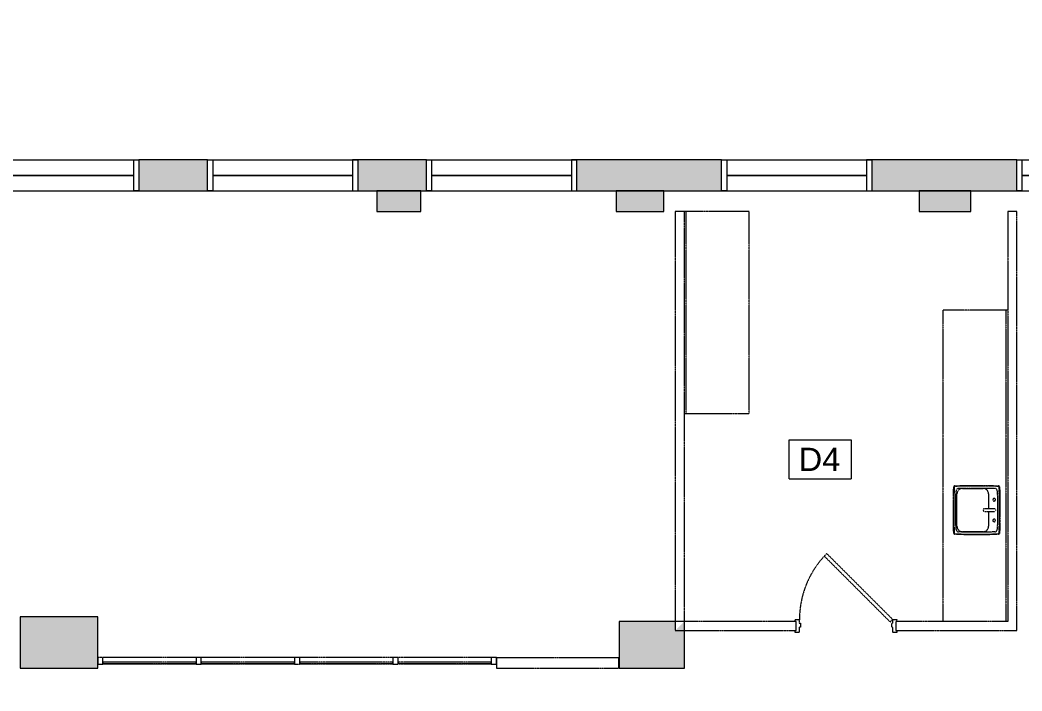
# Model space of a CAD drawing. Header units: inches. Extents: x 624 to 3032, y -334 to 1354.
# Drawn here: x 2080.3 to 2467.3, y 511.3 to 770.5 of the extents above; entities that cross this region are included whole.
import ezdxf

# ---------------------------------------------------------------- set-up
doc = ezdxf.new("R2010")
doc.units = ezdxf.units.IN
doc.header["$MEASUREMENT"] = 0
doc.linetypes.add('Demolished', pattern=[0.1875, 0.125, -0.0625])
for name, color, linetype, lineweight in [('1600 K ST 6th Floor-Clean-REVISED_dwg', 8, 'Continuous', 9), ('A-ANNO-KEYN', 231, 'Continuous', 9), ('A-COLS', 52, 'Continuous', 13), ('A-DOOR', 31, 'Continuous', 13), ('A-GLAZ-CURT', 52, 'Demolished', 9), ('A-GLAZ-CWMG', 51, 'Demolished', 9), ('A-Glaz-Exst', 7, 'Continuous', 9), ('A-WALL', 113, 'Continuous', 13), ('A-WALL-PATT', 111, 'Continuous', 13), ('I-WALL', 2, 'Continuous', 13), ('P-SANR-FIXT', 6, 'Demolished', 9), ('Q-CASE', 31, 'Demolished', 9)]:
    doc.layers.add(name, color=color, linetype=linetype, lineweight=lineweight)
doc.styles.add('Arial', font='arial.ttf', dxfattribs={"height": 9})

# ---------------------------------------------------------------- blocks, each defined once
blk = doc.blocks.new('Door - Single - Solid Door-7228970-Level XX  DEMOLITION')
at = {"layer": 'A-DOOR', "color": 10, "linetype": 'Demolished', "lineweight": 20}
for p, q in [((-15.63, 2.41), (-14.13, 2.41)), ((-15.63, 1.66), (-15.63, 2.41)), ((-14.13, 2.41), (-14.13, 0.41)), ((-14.13, 0.41), (-13.63, 0.41)), ((-13.63, 0.41), (-13.63, -1.09)), ((21.62, 0.41), (22.12, 0.41)), ((21.62, -1.09), (21.62, 0.41)), ((22.12, 2.41), (23.62, 2.41)), ((22.12, 0.41), (22.12, 2.41)), ((23.62, 2.41), (23.62, 1.66)), ((-15.63, -2.59), (-15.63, -1.84)), ((-14.13, -2.59), (-15.63, -2.59)), ((-14.13, -1.09), (-14.13, -2.59)), ((-13.63, -1.09), (-14.13, -1.09)), ((-13.03, -1.62), (-14.01, -2.59)), ((-14.01, -2.59), (11.45, -28.04)), ((12.42, -27.07), (-13.03, -1.62)), ((22.12, -1.09), (21.62, -1.09)), ((22.12, -2.59), (22.12, -1.09)), ((23.62, -2.59), (22.12, -2.59)), ((23.62, -1.84), (23.62, -2.59)), ((11.45, -28.04), (12.42, -27.07))]:
    blk.add_line(p, q, dxfattribs=at)
at = {"layer": 'A-DOOR', "color": 7, "linetype": 'Demolished', "lineweight": 9}
blk.add_arc((-14.01, -2.59), 36, 315, 0.5, dxfattribs=at)
blk = doc.blocks.new('existing columns - existing columns-7228682-Level XX  DEMOLITION')
at = {"layer": 'A-COLS', "lineweight": 9}
h = blk.add_hatch(color=7, dxfattribs=at)
h.paths.add_polyline_path([(359.5, 264.85), (384.5, 264.85), (384.5, 284.85), (359.5, 284.85), (359.5, 267.05)], flags=0)
h.paths.add_polyline_path([(605.9, 265.1), (614.75, 265.1), (614.75, 284.6), (585.25, 284.6), (585.25, 265.1), (601.9, 265.1)], flags=0)
h.paths.add_polyline_path([(1273.33, 265.1), (1296.58, 265.1), (1296.58, 284.6), (1273.33, 284.6)], flags=0)
h.paths.add_polyline_path([(162.62, 265.35), (162.62, 284.85), (125.37, 284.85), (125.37, 265.35)], flags=0)
h.paths.add_polyline_path([(835.9, 265.6), (841.58, 265.6), (841.58, 284.1), (816.33, 284.1), (816.33, 265.6), (831.9, 265.6)], flags=0)
h.paths.add_polyline_path([(1043.14, 265.6), (1070.77, 265.6), (1070.77, 284.1), (1043.14, 284.1)], flags=0)
h.paths.add_polyline_path([(1274.69, 517.56), (1297.94, 517.56), (1297.94, 540.06), (1274.69, 540.06)], flags=0)
h.paths.add_polyline_path([(1070.77, 518.87), (1070.77, 538.75), (1043.14, 538.75), (1043.14, 518.87)], flags=0)
h.paths.add_polyline_path([(841.58, 520.1), (841.58, 538.22), (838.08, 534.72), (838.08, 538.22), (816.33, 538.22), (816.33, 520.1), (838.08, 520.1)], flags=0)
h.paths.add_polyline_path([(604.17, 520.1), (615, 520.1), (615, 539.97), (585, 539.97), (585, 520.1)], flags=0)
h.paths.add_polyline_path([(365.37, 522.37), (396.25, 522.37), (396.25, 540.6), (365.37, 540.6), (365.37, 524.1)], flags=0)
h.paths.add_polyline_path([(369, 759.02), (395, 759.02), (395, 770.52), (369, 770.52)], flags=0)
at = {"layer": 'A-COLS', "color": 8, "lineweight": 20}
for p, q in [((615, 539.97), (585, 539.97)), ((585, 539.97), (585, 520.1)), ((615, 520.1), (615, 539.97)), ((841.58, 538.22), (816.33, 538.22)), ((816.33, 538.22), (816.33, 520.1)), ((841.58, 520.1), (841.58, 538.22)), ((585, 520.1), (615, 520.1)), ((816.33, 520.1), (841.58, 520.1))]:
    blk.add_line(p, q, dxfattribs=at)
blk = doc.blocks.new('perimeter columns - perimeter columns-7228800-Level XX  DEMOLITION')
at = {"layer": 'A-COLS', "lineweight": 9}
h = blk.add_hatch(color=7, dxfattribs=at)
h.paths.add_polyline_path([(12, 84), (59, 84), (59, 94), (12, 94)], flags=0)
h.paths.add_polyline_path([(173, 84), (173, 94), (115, 94), (115, 84)], flags=0)
h.paths.add_polyline_path([(229, 84), (287, 84), (287, 94), (229, 94)], flags=0)
h.paths.add_polyline_path([(457, 84), (515, 84), (515, 94), (457, 94)], flags=0)
h.paths.add_polyline_path([(343, 84), (401, 84), (401, 94), (343, 94)], flags=0)
h.paths.add_polyline_path([(819.95, 84), (838.95, 84), (838.95, 94), (819.95, 94)], flags=0)
h.paths.add_polyline_path([(685, 84), (743.95, 84), (743.95, 94), (685, 94)], flags=0)
h.paths.add_polyline_path([(605.9, 84), (629, 84), (629, 94), (571, 94), (571, 84), (601.9, 84)], flags=0)
h.paths.add_polyline_path([(1079.95, 84), (1079.95, 94), (1056.95, 94), (1056.95, 84)], flags=0)
h.paths.add_polyline_path([(1159.95, 84), (1184.95, 84), (1184.95, 94), (1159.95, 94)], flags=0)
h.paths.add_polyline_path([(931.95, 84), (953.95, 84), (953.95, 94), (931.95, 94)], flags=0)
h.paths.add_polyline_path([(1390.51, 84), (1421.51, 84), (1426.24, 85.3), (1422.09, 94), (1390.51, 94)], flags=0)
h.paths.add_polyline_path([(1287.95, 84), (1305.95, 84), (1305.95, 94), (1287.95, 94)], flags=0)
h.paths.add_polyline_path([(1523.01, 178.61), (1524.2, 182.34), (1524.2, 206.47), (1515.95, 206.47), (1515.95, 182.29), (1519.44, 180.47)], flags=0)
h.paths.add_polyline_path([(1524.2, 318.22), (1524.2, 348.22), (1515.95, 348.22), (1515.95, 318.22)], flags=0)
h.paths.add_polyline_path([(1524.2, 436.04), (1524.2, 456.04), (1515.95, 456.04), (1515.95, 436.04)], flags=0)
h.paths.add_polyline_path([(1524.2, 551.04), (1524.2, 569.54), (1515.95, 569.54), (1515.95, 551.04)], flags=0)
h.paths.add_polyline_path([(1515.95, 680.5), (1524.2, 680.5), (1524.2, 704.5), (1515.95, 704.5)], flags=0)
h.paths.add_polyline_path([(547.9, 696.5), (574.9, 696.5), (574.9, 704.5), (560.9, 704.5), (560.9, 769.75), (547.9, 769.75), (547.9, 710.5)], flags=0)
h.paths.add_polyline_path([(815.2, 696.5), (833.7, 696.5), (833.7, 704.5), (815.2, 704.5)], flags=0)
h.paths.add_polyline_path([(952.2, 696.5), (952.2, 704.5), (932.2, 704.5), (932.2, 696.5)], flags=0)
h.paths.add_polyline_path([(739.8, 696.5), (739.8, 704.5), (722.81, 704.5), (722.81, 696.5)], flags=0)
h.paths.add_polyline_path([(1301.45, 696.5), (1301.45, 704.5), (1270.45, 704.5), (1270.45, 696.5), (1297.94, 696.5)], flags=0)
h.paths.add_polyline_path([(1182.95, 696.5), (1182.95, 704.5), (1159.7, 704.5), (1159.7, 696.5)], flags=0)
h.paths.add_polyline_path([(1385.45, 696.5), (1410.45, 696.5), (1410.45, 704.5), (1385.45, 704.5)], flags=0)
h.paths.add_polyline_path([(1075.7, 696.5), (1075.7, 704.5), (1049.7, 704.5), (1049.7, 696.5)], flags=0)
at = {"layer": 'A-COLS', "color": 8, "lineweight": 20}
for p, q in [((739.8, 704.5), (722.81, 704.5)), ((722.81, 704.5), (722.81, 696.5)), ((739.8, 696.5), (739.8, 704.5)), ((833.7, 704.5), (815.2, 704.5)), ((815.2, 704.5), (815.2, 696.5)), ((833.7, 696.5), (833.7, 704.5)), ((952.2, 704.5), (932.2, 704.5)), ((932.2, 704.5), (932.2, 696.5)), ((952.2, 696.5), (952.2, 704.5)), ((722.81, 696.5), (739.8, 696.5)), ((815.2, 696.5), (833.7, 696.5)), ((932.2, 696.5), (952.2, 696.5))]:
    blk.add_line(p, q, dxfattribs=at)
blk = doc.blocks.new('C-Counter Top - ADJ HEIGHT-7228973-Level XX  DEMOLITION')
at = {"layer": 'Q-CASE', "color": 7}
for p, q in [((-47.26, 0), (-47.26, -0.75)), ((30.74, -0.75), (30.74, 0)), ((-47.26, -0.75), (-47.26, -25)), ((-47.26, -0.75), (30.74, -0.75)), ((30.74, -25), (30.74, -0.75)), ((-47.26, -25), (30.74, -25))]:
    blk.add_line(p, q, dxfattribs=at)
blk = doc.blocks.new('C-Counter Top - ADJ HEIGHT-7228974-Level XX  DEMOLITION')
at = {"layer": 'Q-CASE', "color": 7}
for p, q in [((-47.26, 0), (-47.26, -0.75)), ((-47.26, -0.75), (-47.26, -25)), ((-47.26, -0.75), (73.01, -0.75)), ((-47.26, -25), (73.01, -25))]:
    blk.add_line(p, q, dxfattribs=at)
blk = doc.blocks.new('P-Sink-Rectangular - PSR1918-3060176-Level XX  DEMOLITION')
at = {"layer": 'P-SANR-FIXT', "color": 7}
for p, q in [((-9.5, 4.97), (-9.34, 8.49)), ((-9.13, 8.48), (-9.28, 4.96)), ((-8.99, 8.84), (-5.52, 9)), ((-5.51, 8.78), (-8.98, 8.63)), ((-7.47, 7.92), (-5.51, 8)), ((-5.52, 9), (5.52, 9)), ((-5.52, 9), (-5.51, 8.78)), ((5.51, 8.78), (-5.51, 8.78)), ((-5.51, 8), (5.51, 8)), ((5.52, 9), (5.51, 8.78)), ((8.98, 8.63), (5.51, 8.78)), ((5.51, 8), (7.47, 7.92)), ((5.52, 9), (8.99, 8.84)), ((9.28, 4.96), (9.13, 8.48)), ((9.34, 8.49), (9.5, 4.97)), ((-9.5, 4.97), (-9.28, 4.96)), ((-9.5, -4.97), (-9.5, 4.97)), ((-9.28, 4.96), (-9.28, -4.96)), ((-8.5, 5.01), (-8.42, 6.97)), ((-8.5, -5.01), (-8.5, 5.01)), ((-6.25, 4.6), (-0.49, 4.6)), ((-6.25, 4.6), (-0.49, 4.6)), ((0.48, 4.6), (6.25, 4.6)), ((0.48, 4.6), (6.25, 4.6)), ((8.42, 6.97), (8.5, 5.01)), ((8.5, 5.01), (8.5, -5.01)), ((9.5, 4.97), (9.28, 4.96)), ((9.28, -4.96), (9.28, 4.96)), ((9.5, 4.97), (9.5, -4.97)), ((-8.35, -5.5), (-8.35, 2.5)), ((-8.35, -5.5), (-8.35, 2.5)), ((8.35, 2.5), (8.35, -5.5)), ((8.35, 2.5), (8.35, -5.5)), ((-9.5, -4.97), (-9.28, -4.96)), ((-9.34, -8.49), (-9.5, -4.97)), ((-9.28, -4.96), (-9.13, -8.48)), ((-8.42, -6.97), (-8.5, -5.01)), ((6.25, -7.6), (-6.25, -7.6)), ((6.25, -7.6), (-6.25, -7.6)), ((8.5, -5.01), (8.42, -6.97)), ((9.13, -8.48), (9.28, -4.96)), ((9.5, -4.97), (9.28, -4.96)), ((9.5, -4.97), (9.34, -8.49)), ((-5.52, -9), (-8.99, -8.84)), ((-8.98, -8.63), (-5.51, -8.78)), ((-5.51, -8), (-7.47, -7.92)), ((-5.52, -9), (-5.51, -8.78)), ((5.52, -9), (-5.52, -9)), ((5.51, -8), (-5.51, -8)), ((-5.51, -8.78), (5.51, -8.78)), ((7.47, -7.92), (5.51, -8)), ((5.51, -8.78), (8.98, -8.63)), ((5.52, -9), (5.51, -8.78)), ((8.99, -8.84), (5.52, -9))]:
    blk.add_line(p, q, dxfattribs=at)
at = {"layer": 'P-SANR-FIXT', "color": 7, "flags": 128}
for points in [[(-0.5, 6.97), (-0.5, 6.97), (-0.5, 6.96), (-0.5, 6.95), (-0.5, 6.94), (-0.5, 6.93), (-0.5, 6.91), (-0.5, 6.89), (-0.5, 6.87), (-0.5, 6.84), (-0.5, 6.81), (-0.5, 6.78), (-0.5, 6.74), (-0.5, 6.7), (-0.5, 6.66), (-0.5, 6.62), (-0.5, 6.57), (-0.5, 6.52), (-0.5, 6.47), (-0.5, 6.42), (-0.5, 6.36), (-0.5, 6.3), (-0.5, 6.24), (-0.5, 6.18), (-0.5, 6.11), (-0.5, 6.05), (-0.5, 5.98), (-0.5, 5.91), (-0.5, 5.84), (-0.5, 5.77), (-0.5, 5.69), (-0.5, 5.62), (-0.5, 5.54), (-0.5, 5.46), (-0.5, 5.39), (-0.5, 5.31), (-0.5, 5.23), (-0.5, 5.15), (-0.5, 5.07), (-0.5, 4.99), (-0.5, 4.91), (-0.5, 4.83), (-0.5, 4.75), (-0.5, 4.67), (-0.5, 4.59), (-0.5, 4.51), (-0.5, 4.44), (-0.5, 4.36), (-0.5, 4.28), (-0.5, 4.21), (-0.5, 4.13), (-0.5, 4.06), (-0.5, 3.99), (-0.5, 3.92), (-0.5, 3.86), (-0.5, 3.79), (-0.5, 3.73), (-0.5, 3.66), (-0.5, 3.61), (-0.5, 3.55), (-0.5, 3.49), (-0.5, 3.44), (-0.5, 3.39), (-0.5, 3.34), (-0.5, 3.3), (-0.5, 3.25), (-0.5, 3.21), (-0.5, 3.18), (-0.5, 3.14), (-0.5, 3.11), (-0.5, 3.08), (-0.5, 3.06), (-0.5, 3.04), (-0.5, 3.02), (-0.5, 3), (-0.5, 2.99), (-0.5, 2.98), (-0.5, 2.97), (-0.5, 2.97), (-0.5, 2.97)], [(0.5, 2.97), (0.5, 2.97), (0.5, 2.97), (0.5, 2.98), (0.5, 2.99), (0.5, 3.01), (0.5, 3.02), (0.5, 3.05), (0.5, 3.07), (0.5, 3.1), (0.5, 3.13), (0.5, 3.16), (0.5, 3.19), (0.5, 3.23), (0.5, 3.27), (0.5, 3.32), (0.5, 3.36), (0.5, 3.41), (0.5, 3.46), (0.5, 3.52), (0.5, 3.57), (0.5, 3.63), (0.5, 3.69), (0.5, 3.76), (0.5, 3.82), (0.5, 3.89), (0.5, 3.95), (0.5, 4.02), (0.5, 4.1), (0.5, 4.17), (0.5, 4.24), (0.5, 4.32), (0.5, 4.39), (0.5, 4.47), (0.5, 4.55), (0.5, 4.63), (0.5, 4.71), (0.5, 4.79), (0.5, 4.87), (0.5, 4.95), (0.5, 5.03), (0.5, 5.11), (0.5, 5.19), (0.5, 5.26), (0.5, 5.34), (0.5, 5.42), (0.5, 5.5), (0.5, 5.58), (0.5, 5.65), (0.5, 5.73), (0.5, 5.8), (0.5, 5.87), (0.5, 5.94), (0.5, 6.01), (0.5, 6.08), (0.5, 6.14), (0.5, 6.21), (0.5, 6.27), (0.5, 6.33), (0.5, 6.39), (0.5, 6.44), (0.5, 6.49), (0.5, 6.55), (0.5, 6.59), (0.5, 6.64), (0.5, 6.68), (0.5, 6.72), (0.5, 6.76), (0.5, 6.79), (0.5, 6.82), (0.5, 6.85), (0.5, 6.88), (0.5, 6.9), (0.5, 6.92), (0.5, 6.93), (0.5, 6.95), (0.5, 6.96), (0.5, 6.96), (0.5, 6.97), (0.5, 6.97)]]:
    blk.add_lwpolyline(points, dxfattribs=at)
at = {"layer": 'P-SANR-FIXT', "color": 7}
for centre, radius, start, end in [((-8.97, 8.47), 0.371, 92.5667, 177.4333), ((-8.97, 8.47), 0.156, 92.5667, 177.4333), ((-7.42, 6.92), 0.995, 92.5667, 177.4333), ((7.42, 6.92), 0.995, 2.5667, 87.4333), ((8.97, 8.47), 0.156, 2.5667, 87.4333), ((8.97, 8.47), 0.371, 2.5667, 87.4333), ((-6.25, 2.5), 2.1, 90, 180), ((-6.25, 2.5), 2.1, 90, 180), ((-6.25, 2.5), 2.1, 115.0288, 154.9712), ((-6.25, 2.5), 2.1, 90, 109.9712), ((-4, 6.75), 0.5, 360, 180), ((-4, 6.75), 0.5, 180, 360), ((-4, 6.75), 0.5, 180, 270), ((-4, 6.75), 0.5, 180, 270), ((-4, 6.75), 0.5, 135, 165), ((-4, 6.75), 0.5, 135, 165), ((-4, 6.75), 0.5, 195, 240), ((-4, 6.75), 0.5, 195, 240), ((-4, 6.75), 0.5, 60, 120), ((-4, 6.75), 0.5, 60, 120), ((-4, 6.75), 0.5, 75, 105), ((-4, 6.75), 0.5, 75, 105), ((-4, 6.75), 0.5, 255, 270), ((-4, 6.75), 0.5, 255, 270), ((-4, 6.75), 0.5, 0, 45), ((-4, 6.75), 0.5, 15, 45), ((-4, 6.75), 0.5, 0, 45), ((-4, 6.75), 0.5, 15, 45), ((-4, 6.75), 0.5, 315, 360), ((-4, 6.75), 0.5, 315, 360), ((-4, 6.75), 0.5, 315, 345), ((-4, 6.75), 0.5, 315, 345), ((0, 6.97), 0.5, 135, 150), ((0, 6.97), 0.5, 90, 105), ((0, 6.97), 0.5, 75, 90), ((0, 6.97), 0.5, 30, 45), ((4, 6.75), 0.5, 360, 180), ((4, 6.75), 0.5, 135, 180), ((4, 6.75), 0.5, 135, 180), ((4, 6.75), 0.5, 165, 180), ((4, 6.75), 0.5, 165, 180), ((4, 6.75), 0.5, 180, 360), ((4, 6.75), 0.5, 180, 225), ((4, 6.75), 0.5, 180, 195), ((4, 6.75), 0.5, 180, 225), ((4, 6.75), 0.5, 180, 195), ((4, 6.75), 0.5, 135, 150), ((4, 6.75), 0.5, 135, 150), ((4, 6.75), 0.5, 210, 225), ((4, 6.75), 0.5, 210, 225), ((4, 6.75), 0.5, 0, 120), ((4, 6.75), 0.5, 0, 120), ((4, 6.75), 0.5, 240, 300), ((4, 6.75), 0.5, 240, 300), ((4, 6.75), 0.5, 75, 105), ((4, 6.75), 0.5, 75, 105), ((4, 6.75), 0.5, 255, 270), ((4, 6.75), 0.5, 255, 270), ((4, 6.75), 0.5, 30, 60), ((4, 6.75), 0.5, 30, 60), ((4, 6.75), 0.5, 315, 345), ((4, 6.75), 0.5, 315, 345), ((4, 6.75), 0.5, 315, 330), ((4, 6.75), 0.5, 315, 330), ((6.25, 2.5), 2.1, 70.0288, 90), ((6.25, 2.5), 2.1, 0, 90), ((6.25, 2.5), 2.1, 0, 90), ((6.25, 2.5), 2.1, 25.0288, 64.9712), ((-6.25, 2.5), 2.1, 160.0288, 180), ((0, 2.97), 0.5, 210, 225), ((0, 2.97), 0.5, 255, 270), ((0, 2.97), 0.5, 270, 285), ((0, 2.97), 0.5, 315, 330), ((6.25, 2.5), 2.1, 0, 19.9712), ((-7.42, -6.92), 0.995, 182.5667, 267.4333), ((-6.25, -5.5), 2.1, 180, 199.9712), ((-6.25, -5.5), 2.1, 180, 270), ((-6.25, -5.5), 2.1, 180, 270), ((-6.25, -5.5), 2.1, 205.0288, 244.9712), ((-6.25, -5.5), 2.1, 250.0288, 270), ((6.25, -5.5), 2.1, 270, 360), ((6.25, -5.5), 2.1, 270, 360), ((6.25, -5.5), 2.1, 270, 289.9712), ((6.25, -5.5), 2.1, 295.0288, 334.9712), ((7.42, -6.92), 0.995, 272.5667, 357.4333), ((6.25, -5.5), 2.1, 340.0288, 360), ((-8.97, -8.47), 0.371, 182.5667, 267.4333), ((-8.97, -8.47), 0.156, 182.5667, 267.4333), ((8.97, -8.47), 0.156, 272.5667, 357.4333), ((8.97, -8.47), 0.371, 272.5667, 357.4333)]:
    blk.add_arc(centre, radius, start, end, dxfattribs=at)
blk = doc.blocks.new('System Panel - Glazed-7412135-Level XX  DEMOLITION')
at = {"layer": 'A-GLAZ-CURT', "color": 10, "lineweight": 20}
for p, q in [((18, 0.375), (-18, 0.375)), ((-18, 0.375), (-18, -0.125)), ((18, -0.125), (18, 0.375)), ((-18, -0.125), (18, -0.125))]:
    blk.add_line(p, q, dxfattribs=at)
blk = doc.blocks.new('Rectangular Mullion - 2_ x 2 9_16_ rectangular-7231602-Level XX  DEMOLITION')
at = {"layer": 'A-GLAZ-CWMG', "color": 10, "lineweight": 20}
for p, q in [((0, 0.4375), (-2, 0.4375)), ((-2, 0.4375), (-2, -2.125)), ((0, -2.125), (0, 0.4375)), ((-2, -2.125), (0, -2.125))]:
    blk.add_line(p, q, dxfattribs=at)
blk = doc.blocks.new('Rectangular Mullion - 2_ x 2 9_16_ rectangular-7231603-Level XX  DEMOLITION')
at = {"layer": 'A-GLAZ-CWMG', "color": 10, "lineweight": 20}
for p, q in [((-2, 0.4375), (0, 0.4375)), ((-2, -2.125), (-2, 0.4375)), ((0, 0.4375), (0, -2.125)), ((0, -2.125), (-2, -2.125))]:
    blk.add_line(p, q, dxfattribs=at)
blk = doc.blocks.new('Rectangular Mullion - 2_ x 2 9_16_ rectangular-7231600-Level XX  DEMOLITION')
at = {"layer": 'A-GLAZ-CWMG', "color": 7}
for p, q in [((653, 524.22), (617, 524.22)), ((653, 521.66), (617, 521.66))]:
    blk.add_line(p, q, dxfattribs=at)
blk = doc.blocks.new('Rectangular Mullion - 2_ x 2 9_16_ rectangular-7231601-Level XX  DEMOLITION')
at = {"layer": 'A-GLAZ-CWMG', "color": 10, "lineweight": 20}
for p, q in [((-1, 0.4375), (1, 0.4375)), ((-1, -2.125), (-1, 0.4375)), ((1, 0.4375), (1, -2.125)), ((1, -2.125), (-1, -2.125))]:
    blk.add_line(p, q, dxfattribs=at)
blk = doc.blocks.new('1600 K ST 6th Floor-Clean-REVISED_dwg-7023626-Level XX  DEMOLITION')
at = {"layer": 'A-Glaz-Exst'}
for p, q in [((574.9, 716.5), (630.9, 716.5)), ((628.9, 716.5), (630.9, 716.5)), ((657.43, 716.5), (715.43, 716.5)), ((741.95, 716.5), (799.95, 716.5)), ((855.95, 716.5), (913.95, 716.5)), ((969.95, 716.5), (1027.95, 716.5)), ((574.9, 704.5), (630.9, 704.5)), ((659.43, 704.5), (657.43, 704.5)), ((657.43, 704.5), (715.43, 704.5)), ((713.43, 704.5), (715.43, 704.5)), ((743.95, 704.5), (741.95, 704.5)), ((741.95, 704.5), (799.95, 704.5)), ((797.95, 704.5), (799.95, 704.5)), ((857.95, 704.5), (855.95, 704.5)), ((855.95, 704.5), (913.95, 704.5)), ((911.95, 704.5), (913.95, 704.5)), ((971.95, 704.5), (969.95, 704.5)), ((969.95, 704.5), (1027.95, 704.5))]:
    blk.add_line(p, q, dxfattribs=at)
at = {"layer": 'A-Glaz-Exst', "flags": 128}
for points in [[(630.9, 704.5), (628.9, 704.5), (628.9, 716.5)], [(657.43, 716.5), (659.43, 716.5), (659.43, 704.5)], [(715.43, 716.5), (713.43, 716.5), (713.43, 704.5)], [(741.95, 716.5), (743.95, 716.5), (743.95, 704.5)], [(799.95, 716.5), (797.95, 716.5), (797.95, 704.5)], [(855.95, 716.5), (857.95, 716.5), (857.95, 704.5)], [(913.95, 716.5), (911.95, 716.5), (911.95, 704.5)], [(969.95, 716.5), (971.95, 716.5), (971.95, 704.5)], [(576.9, 710.5), (576.9, 710.5), (628.9, 710.5), (628.9, 710.5), (576.9, 710.5), (576.9, 710.5), (628.9, 710.5)], [(659.43, 710.5), (659.43, 710.5), (713.43, 710.5), (713.43, 710.5), (659.43, 710.5), (659.43, 710.5), (713.43, 710.5)], [(743.95, 710.5), (743.95, 710.5), (797.95, 710.5), (797.95, 710.5), (743.95, 710.5), (743.96, 710.5), (797.95, 710.5)], [(911.95, 710.5), (911.95, 710.5), (857.96, 710.5), (857.95, 710.5), (911.95, 710.5), (911.95, 710.5), (857.95, 710.5)], [(1025.95, 710.5), (1025.95, 710.5), (971.96, 710.5), (971.95, 710.5), (1025.95, 710.5), (1025.95, 710.5), (971.95, 710.5), (971.95, 710.5)]]:
    blk.add_lwpolyline(points, dxfattribs=at)
blk = doc.blocks.new('Keynote Tag - Keynote Number - Boxed-135510-Level XX  DEMOLITION')
at = {"layer": 'A-ANNO-KEYN'}
for p, q in [((-0.125, -0.0792), (-0.125, 0.0781)), ((-0.125, 0.0781), (0.125, 0.0781)), ((0.125, 0.0781), (0.125, -0.0792)), ((-0.125, -0.0792), (0.125, -0.0792))]:
    blk.add_line(p, q, dxfattribs=at)

msp = doc.modelspace()

# ---------------------------------------------------------------- hatches: boundary and pattern name
at = {"layer": 'A-WALL-PATT', "lineweight": 9}
for points in [[(2152.74, 704.5), (2152.74, 716.5), (2126.22, 716.5), (2126.22, 704.5)], [(2237.27, 704.5), (2237.27, 716.5), (2210.74, 716.5), (2210.74, 704.5)], [(2351.27, 704.5), (2351.27, 716.5), (2295.27, 716.5), (2295.27, 704.5), (2336.89, 704.5)], [(2409.27, 704.5), (2465.27, 704.5), (2465.27, 716.5), (2409.27, 716.5)]]:
    msp.add_hatch(color=7, dxfattribs=at).paths.add_polyline_path(points, flags=0)

# ---------------------------------------------------------------- linework, layer by layer
at = {"layer": 'A-WALL', "color": 8, "lineweight": 20}
for p, q in [((2152.74, 716.5), (2126.22, 716.5)), ((2126.22, 716.5), (2126.22, 704.5)), ((2152.74, 704.5), (2152.74, 716.5)), ((2237.27, 716.5), (2210.74, 716.5)), ((2210.74, 716.5), (2210.74, 704.5)), ((2237.27, 704.5), (2237.27, 716.5)), ((2351.27, 716.5), (2295.27, 716.5)), ((2295.27, 716.5), (2295.27, 704.5)), ((2351.27, 704.5), (2351.27, 716.5)), ((2465.27, 716.5), (2409.27, 716.5)), ((2409.27, 716.5), (2409.27, 704.5)), ((2465.27, 704.5), (2465.27, 716.5)), ((2126.22, 704.5), (2152.74, 704.5)), ((2210.74, 704.5), (2237.27, 704.5)), ((2295.27, 704.5), (2351.27, 704.5)), ((2409.27, 704.5), (2465.27, 704.5))]:
    msp.add_line(p, q, dxfattribs=at)
at = {"layer": 'I-WALL', "color": 10, "linetype": 'Demolished', "lineweight": 20}
for p, q in [((2336.89, 696.5), (2333.39, 696.5)), ((2333.39, 696.5), (2333.39, 534.72)), ((2336.89, 538.22), (2336.89, 696.5)), ((2465.27, 696.5), (2461.77, 696.5)), ((2461.77, 696.5), (2461.77, 538.22)), ((2465.27, 534.72), (2465.27, 696.5)), ((2380.08, 538.22), (2336.89, 538.22)), ((2380.08, 534.72), (2380.08, 538.22)), ((2461.77, 538.22), (2418.58, 538.22)), ((2418.58, 538.22), (2418.58, 534.72)), ((2333.39, 534.72), (2380.08, 534.72)), ((2418.58, 534.72), (2465.27, 534.72)), ((2311.64, 524.1), (2264.32, 524.1)), ((2264.32, 524.1), (2264.32, 520.1)), ((2311.64, 520.1), (2311.64, 524.1)), ((2264.32, 520.1), (2311.64, 520.1))]:
    msp.add_line(p, q, dxfattribs=at)

# ---------------------------------------------------------------- block references
at = {"layer": '1600 K ST 6th Floor-Clean-REVISED_dwg', "color": 7}
msp.add_blockref('1600 K ST 6th Floor-Clean-REVISED_dwg-7023626-Level XX  DEMOLITION', (1495.32, 0), dxfattribs=at)
at = {"layer": 'A-ANNO-KEYN', "xscale": 95.99999999999994, "yscale": 95.99999999999994, "zscale": 95.99999999999994}
msp.add_blockref('Keynote Tag - Keynote Number - Boxed-135510-Level XX  DEMOLITION', (2389.32, 600.86), dxfattribs=at)
at = {"layer": 'A-COLS', "lineweight": 9}
for name in ['existing columns - existing columns-7228682-Level XX  DEMOLITION', 'perimeter columns - perimeter columns-7228800-Level XX  DEMOLITION']:
    msp.add_blockref(name, (1495.32, 0), dxfattribs=at)
at = {"layer": 'A-DOOR', "color": 7, "linetype": 'Demolished', "lineweight": 9, "rotation": 180}
msp.add_blockref('Door - Single - Solid Door-7228970-Level XX  DEMOLITION', (2403.33, 536.39), dxfattribs=at)
at = {"layer": 'A-GLAZ-CURT', "color": 7}
for p in [(2130.32, 522.1), (2168.32, 522.1), (2206.32, 522.1), (2244.32, 522.1)]:
    msp.add_blockref('System Panel - Glazed-7412135-Level XX  DEMOLITION', p, dxfattribs=at)
at = {"layer": 'A-GLAZ-CWMG', "color": 7, "rotation": 180}
msp.add_blockref('Rectangular Mullion - 2_ x 2 9_16_ rectangular-7231602-Level XX  DEMOLITION', (2110.32, 522.1), dxfattribs=at)
at = {"layer": 'A-GLAZ-CWMG', "color": 7}
for p in [(1495.32, 0), (1533.32, 0), (1571.32, 0), (1609.32, 0)]:
    msp.add_blockref('Rectangular Mullion - 2_ x 2 9_16_ rectangular-7231600-Level XX  DEMOLITION', p, dxfattribs=at)
at = {"layer": 'A-GLAZ-CWMG', "color": 7, "extrusion": (0, 0, -1), "rotation": 180}
for name, p in [('Rectangular Mullion - 2_ x 2 9_16_ rectangular-7231601-Level XX  DEMOLITION', (-2149.32, 522.1)), ('Rectangular Mullion - 2_ x 2 9_16_ rectangular-7231601-Level XX  DEMOLITION', (-2187.32, 522.1)), ('Rectangular Mullion - 2_ x 2 9_16_ rectangular-7231601-Level XX  DEMOLITION', (-2225.32, 522.1)), ('Rectangular Mullion - 2_ x 2 9_16_ rectangular-7231603-Level XX  DEMOLITION', (-2264.32, 522.1))]:
    msp.add_blockref(name, p, dxfattribs=at)
at = {"layer": 'P-SANR-FIXT', "color": 7, "rotation": 269.9999999999997}
msp.add_blockref('P-Sink-Rectangular - PSR1918-3060176-Level XX  DEMOLITION', (2449.77, 581.22), dxfattribs=at)
at = {"layer": 'Q-CASE', "color": 7}
for name, p, rotation in [('C-Counter Top - ADJ HEIGHT-7228973-Level XX  DEMOLITION', (2336.89, 665.76), 89.99999999999994), ('C-Counter Top - ADJ HEIGHT-7228974-Level XX  DEMOLITION', (2461.77, 611.24), 269.9999999999997)]:
    msp.add_blockref(name, p, dxfattribs=dict(at, rotation=rotation))

# ---------------------------------------------------------------- texts
at = {"layer": 'A-ANNO-KEYN', "insert": (2381.04, 605.31), "char_height": 9, "width": 19.695, "attachment_point": 1, "style": 'Arial'}
msp.add_mtext('D4', dxfattribs=at)

doc.saveas('drawing.dxf')
